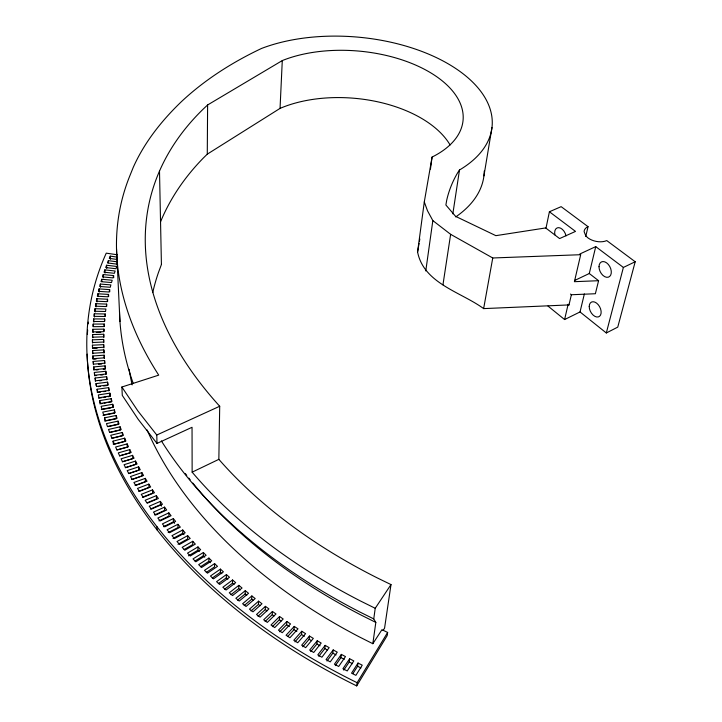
<?xml version="1.0" encoding="UTF-8"?>
<svg xmlns="http://www.w3.org/2000/svg" width="722" height="722" viewBox="0 0 722 722"><rect width="100%" height="100%" fill="white"/><g stroke="black" fill="none" stroke-linecap="round" stroke-linejoin="round"><path stroke-width="1.08" d="M199.308 551.59L197.972 550.191L197.972 546.915L187.521 553.133L190.247 556.021L200.653 549.722L197.972 546.915M92.443 339.836L92.425 342.499L103.643 342.029L103.634 339.43L92.443 339.836L92.651 343.085M204.714 557.176L203.342 555.787L203.36 552.51L193.018 558.9L195.824 561.779L206.113 555.299L203.36 552.51M160.546 221.789L160.582 221.699A454.607 285.271 13.6 0 1 203.451 157.91L207.277 154.156L207.611 104.97L282.284 60.576A109.906 59.565 5.1 0 1 433.552 74.592A109.906 59.565 5.1 0 1 432.072 157.062L430.447 169.092M210.282 562.727L208.875 561.346L208.902 558.07L198.676 564.64L201.564 567.501L211.736 560.841L208.902 558.07M214.596 563.602L217.493 566.355L207.458 573.196L204.488 570.353L214.596 563.602L214.551 566.878L206.302 572.393M383.03 630.532L384.573 628.158L390.999 584.585L377.362 577.952A454.391 285.136 13.6 0 1 218.847 459.345L219.705 406.251A469.21 281.553 13 0 1 159.499 171.087A469.174 281.526 13 0 1 203.685 108.634L207.611 104.97M221.862 573.737L220.372 572.365L220.436 569.098L210.463 576.021L213.504 578.845L223.414 571.833L220.436 569.098M103.715 334.259L103.661 336.84L92.488 337.183L92.569 334.539L103.715 334.259L103.905 337.499M227.872 579.179L226.347 577.826L226.428 574.559L216.582 581.661L219.705 584.459L229.479 577.266L226.428 574.559M234.036 584.576L232.475 583.232L232.565 579.974L222.863 587.248L226.058 590.036L235.688 582.663L232.565 579.974M230.941 594.702L238.747 588.601L238.856 585.343L242.05 588.015L232.565 595.56L229.289 592.798L238.856 585.343M237.484 600.172L245.164 593.926L245.281 590.668L248.558 593.313L239.226 601.038L235.877 598.303L245.281 590.668M244.171 605.587L251.716 599.197L251.861 595.948L255.2 598.565L246.031 606.462L242.61 603.754L251.861 595.948M103.914 329.124L103.797 331.687L92.678 331.912L92.822 329.286L103.914 329.124L104.04 331.29M207.277 154.156L280.046 108.39L282.284 60.576M251.003 610.956L258.422 604.422L258.575 601.164L261.987 603.763L252.989 611.832L249.487 609.151L258.575 601.164M257.98 616.263L265.263 609.585L265.434 606.336L268.918 608.899L260.082 617.148L256.518 614.494L265.434 606.336M265.109 621.507L272.248 614.693L272.438 611.444L275.994 613.98L267.33 622.4L263.692 619.783L272.438 611.444M272.375 626.696L279.36 619.738L279.576 616.498L283.195 618.998L274.721 627.589L271.012 624.999L279.576 616.498M104.23 324.034L104.058 326.579L92.994 326.678L93.192 324.079L104.23 324.034L104.356 326.191M279.775 631.822L286.616 624.729L286.851 621.489L290.533 623.952L282.248 632.707L278.466 630.153L286.851 621.489M288.06 636.073L294.007 629.647L294.251 626.407L298.005 628.844L289.91 637.761L286.065 635.243L294.251 626.407M295 641.858L301.525 634.494L301.787 631.263L305.605 633.654L297.717 642.742L293.8 640.261L301.787 631.263M302.807 646.768L309.169 639.268L309.458 636.037L313.339 638.401L305.65 647.652L301.67 645.206L309.458 636.037M104.663 318.989L104.428 321.507L93.418 321.489L93.679 318.916L104.663 318.989L104.789 321.146M310.749 651.605L316.94 643.97L317.247 640.748L321.191 643.067L313.718 652.48L309.666 650.08L317.247 640.748M318.817 656.361L324.837 648.591L325.171 645.369L329.169 647.652L321.904 657.228L317.797 654.863L325.171 645.369M327.012 661.036L332.851 653.139L333.203 649.917L337.264 652.165L330.225 661.893L326.046 659.574L333.203 649.917M105.213 313.98L104.925 316.48L93.977 316.344L94.293 313.79L105.213 313.98L105.34 316.137M335.324 665.621L340.983 657.598L341.362 654.385L345.477 656.587L338.663 666.469L334.43 664.195L341.362 654.385M343.762 670.124L349.231 661.975L349.628 658.762L353.807 660.919L347.219 670.955L342.923 668.725L349.628 658.762M352.896 673.617L357.598 666.262L358.013 663.049L362.245 665.161L355.892 675.35L351.542 673.166L358.013 663.049M87.136 354.141A506.627 332.156 14.4 0 0 356.695 685.9L357.119 682.696L387.642 632.445L381.956 629.692L372.832 643.708L359.132 636.795A465.726 302.978 14.1 0 1 147.117 429.951M570.506 294.062L571.373 294.747L568.999 304.919L483.641 308.61C461.15 292.058 423.742 283.538 417.587 252.005L424.292 201.934L432.072 157.062M372.832 643.708L375.819 622.409L373.752 618.916L375.223 608.285L390.999 584.585M425.772 270.94L432.839 220.598L427.505 210.779L424.292 201.934M95.024 308.718L94.645 311.245L105.538 311.498L105.881 309.025L95.024 308.718L95.223 311.949M387.642 632.445L387.163 635.667L356.695 685.9M452.838 213.856L459.49 169.995A141.729 77.001 5 0 0 451.367 65.729A141.729 77.001 5 0 0 261.526 48.455A500.49 301.489 13.1 0 0 181.484 101.594C161.8 120.475 144.454 142.261 133.281 167.296L129.915 175.636A499.949 301.146 13.1 0 0 158.723 375.133L121.883 387.019L122.289 395.412L138.263 419.428L156.999 443.425L192.043 427.289L192.142 472.161A483.957 304.774 13.7 0 0 360.928 601.218L375.223 608.285M442.956 284.802L450.636 234.325L432.839 220.598M106.657 304.106L106.26 306.561L95.43 306.2L95.864 303.691L106.657 304.106L106.775 306.254M483.93 175.879L491.971 127.523M417.587 252.005L419.085 243.296M419.455 241.121L419.834 238.946M483.641 308.61L492.747 257.98L450.636 234.325M107.551 299.233L107.091 301.67L96.333 301.191L96.82 298.709L107.551 299.233L107.668 301.381M545.976 228.251L549.406 211.763L561.147 206.654L588.042 226.663L585.768 236.41M108.553 294.414L108.038 296.814L97.344 296.237L97.894 293.782L108.553 294.414L108.67 296.562M547.98 306.065L564.595 319.557L568.151 304.233L568.999 304.919M588.042 226.663A13.438 7.825 12.3 0 0 584.116 231.69L585.84 235.923L587.925 237.881A13.438 7.825 12.3 0 0 606.742 240.579L635.198 261.752L623.384 267.438L595.74 246.626L579.793 254.018L580.687 254.704L574.405 281.688L598.592 280.705L595.37 293.737L571.373 294.747M109.663 289.639L109.094 292.022L98.472 291.327L99.076 288.899L109.663 289.639L109.771 291.778M564.595 319.557L580.028 311.949L584.36 293.944M574.522 280.533L589.278 273.512L595.74 246.626M580.028 311.949L606.318 332.968L623.384 267.438M635.198 261.752L617.761 327.12L606.318 332.968M100.358 284.062L99.699 286.472L110.258 287.266L110.872 284.901L100.358 284.062L100.548 287.275M101.757 279.279L101.044 281.661L111.522 282.555L112.199 280.226L101.757 279.279L101.874 281.418M113.616 275.587L112.894 277.898L102.488 276.905L103.255 274.55L113.616 275.587L113.724 277.726M104.852 269.866L104.04 272.203L114.374 273.295L115.141 271.012L104.852 269.866L105.033 273.06M161.466 264.387L158.434 272.564A441.954 287.5 14.1 0 0 152.748 292.554M106.558 265.236L105.692 267.546L115.944 268.737L116.774 266.472L106.558 265.236L106.73 268.431M117.478 261.86L108.363 260.66L107.452 262.943L117.623 264.225M116.964 257.086L110.267 256.13L109.302 258.386L117.379 259.496M459.49 169.995L457.802 172.54A288.367 164.264 15.6 0 0 446.738 200.075L445.889 205.012L455.6 216.365L495.87 235.661L545.67 227.935L559.595 238.576L575.506 231.401L549.406 211.763M224.551 589.188L232.475 583.232M218.315 583.638L226.347 577.826M212.232 578.033L220.372 572.365M200.526 566.725L208.875 561.346M194.904 561.012L203.342 555.787M188.487 555.841L197.972 550.191M184.128 549.514L192.747 544.578L192.738 541.292L182.179 547.33L184.832 550.236L195.337 544.108L192.738 541.292M178.009 544.253L187.675 538.928L187.657 535.652L176.998 541.509L179.57 544.424L190.184 538.477L187.657 535.652M173 538.432L182.756 533.26L182.729 529.984L171.971 535.661L174.462 538.585L185.175 532.818L182.729 529.984M177.955 524.289L167.107 529.795L169.517 532.728L180.32 527.141L177.955 524.289L177.991 527.574L168.163 532.583M163.47 526.717L173.379 521.871L173.334 518.586L162.405 523.91L164.733 526.861L175.626 521.437L173.334 518.586M192.142 472.161L218.847 459.345M168.858 512.864L157.856 518.017L160.113 520.968L171.078 515.725L168.858 512.864L168.921 516.149L158.939 520.833M156.999 443.425L156.782 435.023L219.705 406.251M154.571 514.948L164.616 510.418L164.544 507.133L153.47 512.115L155.645 515.066L166.683 510.003L164.544 507.133M150.356 509.046L160.465 504.678L160.383 501.393L149.237 506.194L151.331 509.154L162.45 504.263L160.383 501.393M147.324 502.711L156.466 498.92L156.376 495.635L145.167 500.265L147.189 503.234L158.362 498.514L156.376 495.635M142.405 497.223L152.622 493.171L152.523 489.877L141.259 494.344L143.191 497.305L154.436 492.756L152.523 489.877M138.669 491.312L148.931 487.404L148.822 484.119L137.505 488.406L139.364 491.375L150.654 486.998L148.822 484.119M135.086 485.392L145.393 481.646L145.275 478.361L133.913 482.476L135.691 485.446L147.035 481.24L145.275 478.361M141.882 472.594L130.474 476.547L132.171 479.516L143.561 475.482L141.882 472.594L141.999 475.888L131.657 479.48M128.381 473.569L138.768 470.13L138.633 466.845L127.189 470.627L128.814 473.587L140.239 469.715L138.633 466.845M125.267 467.666L135.673 464.372L135.537 461.087L124.067 464.706L125.61 467.666L137.072 463.966L135.537 461.087M132.595 455.347L121.088 458.795L122.559 461.755L134.048 458.217L132.595 455.347L132.74 458.632L122.307 461.773M129.807 449.607L118.273 452.902L119.662 455.844L131.178 452.477L129.807 449.607L129.951 452.893L119.491 455.889M116.919 449.959L128.462 446.747L127.162 443.886L115.61 447.017L116.919 449.959L126.26 447.45M113.092 441.142L124.662 438.173L125.89 441.025L114.329 444.075L113.092 441.142L113.219 443.335M113.282 444.427L124.816 441.458L124.662 438.173M122.307 432.478L110.737 435.285L111.892 438.209L123.462 435.321L122.307 432.478L122.469 435.754L111.973 438.317M109.762 432.496L120.267 430.077L120.105 426.792L108.517 429.455L109.609 432.37L121.188 429.635L120.105 426.792M107.704 426.693L118.209 424.41L118.047 421.134L106.459 423.633L107.47 426.54L119.058 423.958L118.047 421.134M104.537 417.839L116.125 415.493L117.063 418.309L105.484 420.736L104.537 417.839L104.672 420.033M104.744 421.125L116.296 418.769L116.125 415.493M102.975 415.349L114.527 413.146L114.347 409.87L102.768 412.072L103.634 414.951L115.222 412.677L114.347 409.87M112.713 404.275L101.143 406.324L101.937 409.193L113.516 407.073L112.713 404.275L112.894 407.551M101.351 409.6L110.8 407.921M99.663 400.602L111.224 398.697L111.955 401.486L100.385 403.463L99.663 400.602L99.807 402.786M99.871 403.878L101.973 403.535M104.067 403.192L106.161 402.84M108.264 402.497L110.358 402.145M98.535 398.183L101.676 397.705M103.769 397.389L105.863 397.064M107.957 396.748L110.051 396.432L109.87 393.156L98.327 394.907L98.977 397.75L110.529 395.927L109.87 393.156M98.382 392.38L100.475 392.082M103.607 391.64L105.701 391.351M97.127 389.248L108.652 387.633L109.239 390.394L97.714 392.073L97.127 389.248L97.344 392.524M98.373 386.622L100.457 386.351M103.58 385.954L106.712 385.548M96.071 383.617L107.569 382.146L108.092 384.889L96.586 386.432L96.071 383.617L96.216 385.801M95.151 378.021L106.621 376.685L107.082 379.411L95.593 380.81L95.151 378.021L95.367 381.288M99.528 380.801L101.603 380.557M96.658 375.503L94.582 375.72L94.365 372.453L105.809 371.261L106.197 373.969L94.744 375.232L94.365 372.453M100.809 375.07L102.885 374.853M95.999 369.998L98.075 369.799M103.246 369.321L105.313 369.132L105.123 365.864L93.716 366.92L93.932 370.187M98.571 364.267L101.667 364.014M93.201 361.433L104.573 360.504L104.834 363.184L93.445 364.168L93.201 361.433L93.418 364.691M92.822 355.973L104.148 355.179L104.347 357.841L92.994 358.699L92.822 355.973L93.03 359.231M94.059 359.159L96.116 359.014M103.851 349.89L103.986 352.535L92.678 353.257L92.56 350.558L103.851 349.89L104.04 353.148M93.779 348.374L97.145 348.212M103.679 344.647L103.751 347.264L92.488 347.86L92.443 345.179L103.679 344.647L103.869 347.896M492.747 257.98L580.687 254.704M96.351 332.481L100.782 332.418M117.343 254.785L106.251 253.151A507.701 331.994 14.3 0 0 357.119 682.696M373.752 618.916L359.583 611.868A480.708 305.415 13.8 0 1 161.385 440.916M375.819 622.409L361.866 615.46A472.179 301.859 13.9 0 1 192.819 483.063M357.598 666.262L360.973 667.949M349.231 661.975L352.571 663.698M340.983 657.598L344.277 659.357M332.851 653.139L336.091 654.935M324.837 648.591L327.228 649.962M316.94 643.97L320.09 645.829M309.169 639.268L311.489 640.685M301.525 634.494L304.377 636.29M294.007 629.647L296.814 631.47M286.616 624.729L289.378 626.579M279.36 619.738L281.165 620.992M272.248 614.693L274.017 615.956M265.263 609.585L267.005 610.866M258.422 604.422L260.119 605.713M589.278 273.512L598.592 280.705M251.716 599.197L253.386 600.505M245.164 593.926L246.789 595.244M238.747 588.601L240.336 589.937M182.756 533.26L183.975 534.677M173.379 521.871L174.525 523.297M156.782 435.023L137.938 411.026L121.883 387.019M160.465 504.678L161.493 506.113M105.123 365.864L105.448 368.563L94.022 369.682L93.716 366.92M92.443 345.179L92.651 348.428M92.56 350.558L92.777 353.816M93.679 318.916L93.887 322.147M93.192 324.079L93.328 326.236M92.822 329.286L93.03 332.535M92.569 334.539L92.777 337.788M94.293 313.79L94.501 317.03M97.894 293.782L98.021 295.921M96.82 298.709L97.019 301.931M95.864 303.691L96.071 306.913M104.148 355.179L104.338 358.437M99.076 288.899L99.266 292.112M108.652 387.633L108.832 390.909M107.569 382.146L107.758 385.413M106.621 376.685L106.811 379.952M105.809 371.261L105.999 374.528M103.634 339.43L103.824 342.679M104.573 360.504L104.762 363.762M111.224 398.697L111.405 401.973M103.255 274.55L103.436 277.753M108.363 260.66L108.48 262.781M110.267 256.13L110.43 259.315M116.522 248.774L119.96 321.543M127.162 443.886L127.307 447.171M156.9 526.6L156.99 529.885M159.499 171.087L161.421 264.487M554.884 234.876A8.159 5.162 65.3 0 1 558.855 227.656A8.159 5.162 65.3 0 1 566.03 235.877M484.245 171.06A137.884 78.698 5 0 1 455.699 216.925M280.046 108.39A106.937 60.883 5.1 0 1 450.077 144.932M132.162 384.88A465.726 302.978 14.1 0 1 129.139 369.348M133.254 383.481A480.708 305.415 13.8 0 1 119.5 311.489M190.166 479.751A472.179 301.859 13.9 0 1 188.857 478.099M186.763 475.401A472.179 301.859 13.9 0 1 185.392 473.605M87.38 334.385A506.627 332.156 14.4 0 1 87.669 329.972M88.219 323.853A506.627 332.156 14.4 0 1 88.409 322.111M599.007 266.698A8.402 5.442 63.3 0 0 608.195 277.221A8.402 5.442 63.3 0 0 608.285 264.396A8.402 5.442 63.3 0 0 599.007 266.698M589.224 306.543A8.213 5.171 62.2 0 0 598.15 316.967A8.213 5.171 62.2 0 0 598.195 304.657A8.213 5.171 62.2 0 0 589.224 306.543"/></g></svg>
